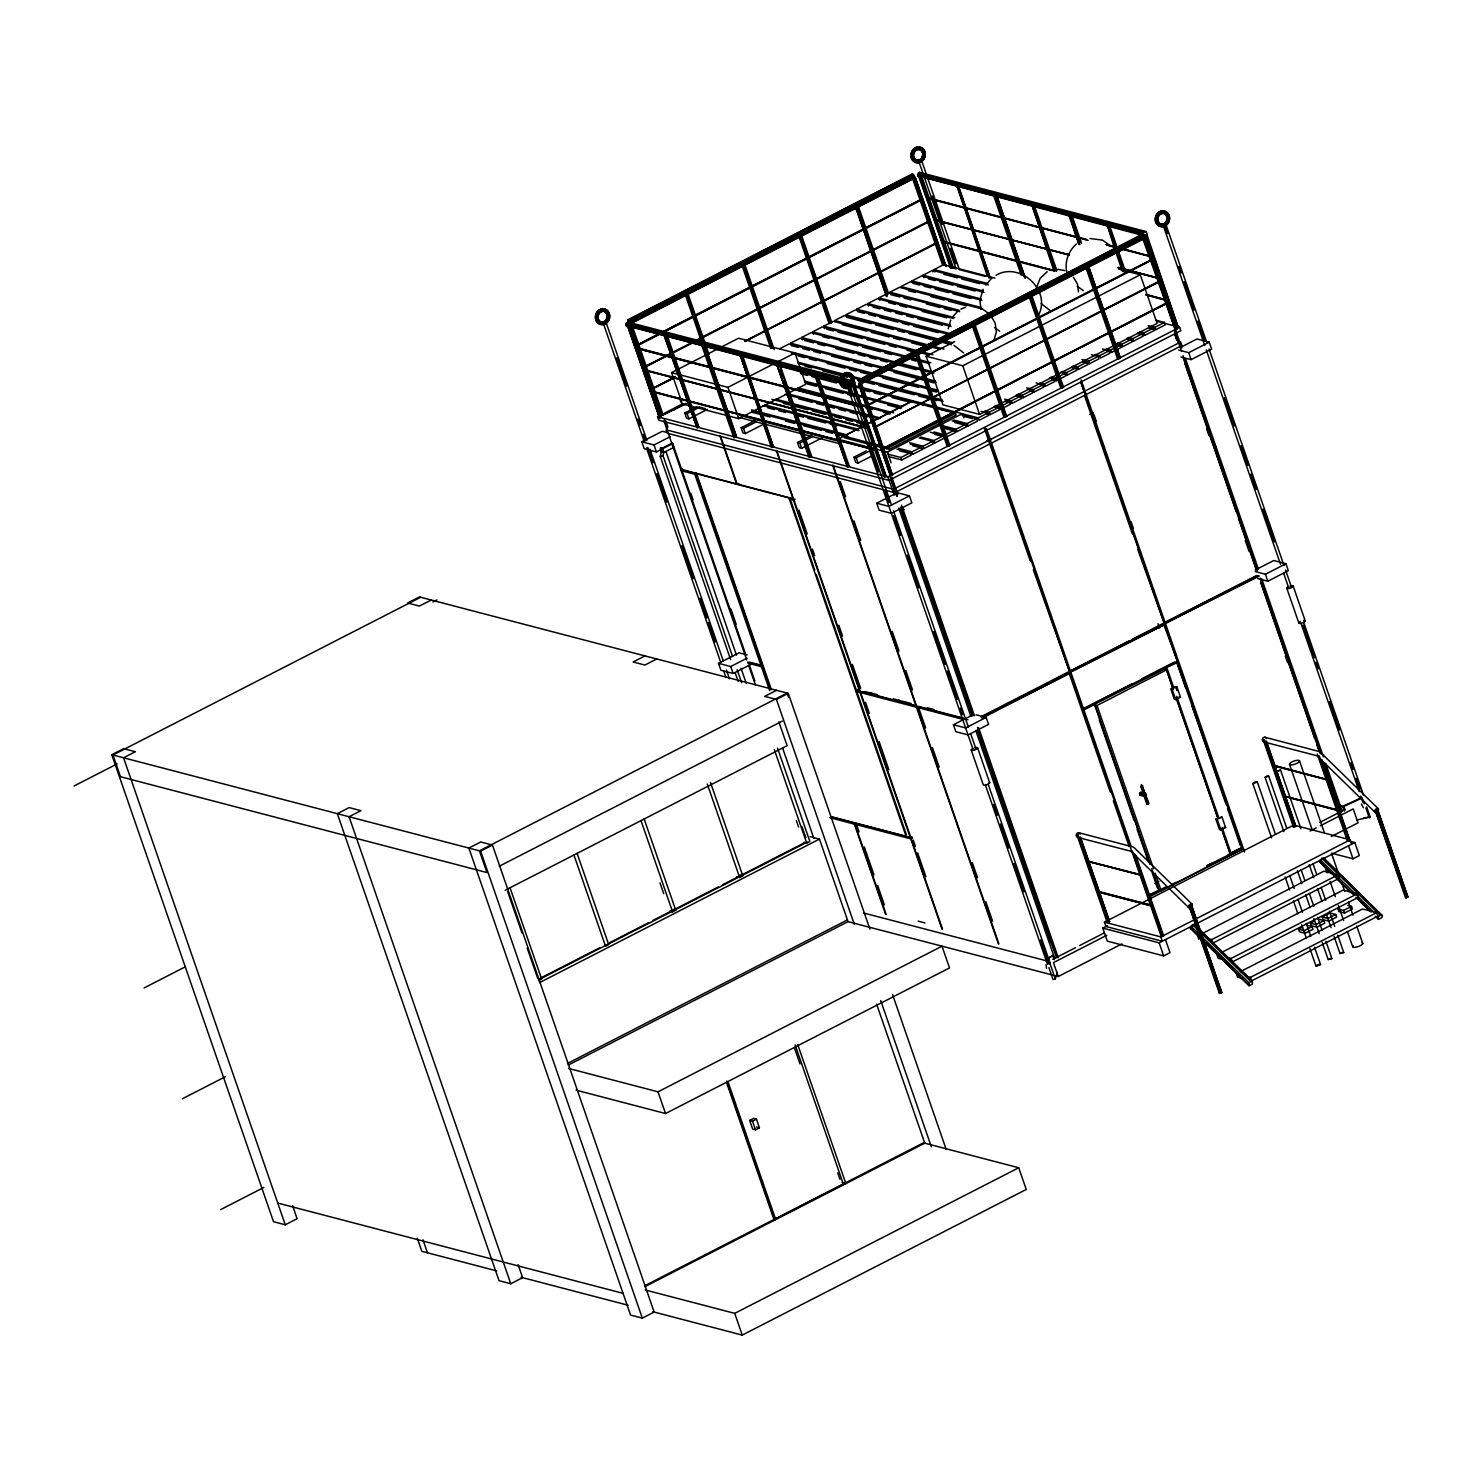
<?xml version="1.0" encoding="UTF-8"?>
<svg xmlns="http://www.w3.org/2000/svg" width="1482" height="1482" viewBox="0 0 1482 1482"><rect width="100%" height="100%" fill="white"/><g stroke="black" fill="none" stroke-linecap="round" stroke-linejoin="round"><path stroke-width="1.5" d="M643.299 369.944L866.933 427.779M861.653 406.642L635.759 348.214M876.64 450.472L650.542 391.452M935.179 220.281L1069.522 254.756M1086.991 861.301L1141.659 875.102M1273.798 765.509L1327.52 779.81M1283.708 796.242L1337.987 810.598M1327.779 780.032L1273.168 765.842M1361.439 804.059L1363.347 807.727M1046.051 964.763L1046.551 968.487M730.589 659.527L660.287 456.493L661.509 450.509M732.59 656.545L663.028 455.715L663.843 451.714M948.202 328.763L950.74 320.149M983.122 289.305L979.88 300.327L981.028 309.405M993.829 340.656L996.367 332.042L995.237 323.187L991.773 317.352M1036.066 288.934L1040.105 278.357L1047.181 271.688M1038.289 315.555C1051.942 290.602 1019.931 261.165 996.052 275.244M1048.867 967.524L1053.017 979.509L1055.295 978.898L1057.333 972.451M1200.661 938.495L1190.231 927.954L1192.528 924.675L1194.233 924.416L1252.309 981.084L1252.401 984.011L1249.048 985.715L1203.884 941.644M1249.048 985.715L1248.956 982.807L1252.309 981.084M1331.651 873.732L1319.61 861.616L1321.907 858.337L1323.611 858.078L1382.428 915.857L1381.78 917.673L1378.427 919.377L1375.203 916.228M628.22 319.593L630.369 323.91L628.22 319.593L912.208 173.968L913.801 175.098L914.375 178.285L632.425 322.854M912.115 175.821L912.208 173.968M858.115 380.411L1142.418 234.156L1144.011 235.286L1144.586 238.472L860.579 384.097L858.115 380.411L1143.141 234.341M860.579 384.097L858.43 379.781M849.816 384.857L625.719 325.392L627.59 322.002L629.665 323.372M1142.974 235.471L917.617 175.728L919.488 172.338L921.563 173.709M1144.437 236.064L1176.023 327.281L1178.042 326.837L1146.068 234.823L1147.124 235.101L1145.197 236.064L1143.122 234.693L1143.771 231.914L1146.253 231.581L1147.142 234.137L1144.271 235.731M1144.864 796.482L1143.326 794.445L1145.623 793.259L1146.253 795.093L1144.864 796.482L1140.195 795.297L1139.565 793.444L1140.955 792.073L1142.492 794.111M605.842 322.168L603.989 323.391M921.396 160.371L919.544 161.594M849.631 386.042L848.297 387.265M1164.5 224.393L1165.889 224.412L1163.852 225.468M1271.575 837.83L1252.772 783.533L1255.032 782.033L1257.366 782.088L1275.409 834.218M1257.366 782.088L1252.772 783.533M1283.857 831.624L1265.054 777.328L1266.869 776.123L1268.74 776.16L1286.784 828.29M1268.74 776.16L1265.054 777.328M1280.559 770.103L1276.891 771.251L1280.559 770.103L1300.881 828.734M1314.515 947.165L1320.536 964.541L1316.275 966.283L1317.072 964.949M1325.89 941.237L1331.91 958.613L1328.483 959.391M1337.727 935.179L1343.748 952.556L1340.302 953.315M1344.304 811.08L1342.84 806.856L1343.692 805.875L1361.254 797.816M1356.493 820.139L1370.128 816.897L1366.663 806.912M952.815 316.74L957.668 311.257M985.771 284.933L991.995 277.912M1076.543 243.919C1068.226 251.162 1064.002 262.722 1067.207 273.466M1146.697 803.559C1153.274 810.58 1130.099 757.71 1148.902 803.355M1381.687 914.746L1378.334 916.469L1378.427 919.377M629.72 325.799L661.324 417.035L659.527 417.943L627.553 325.929M742.241 265.889L744.927 264.908L774.252 349.622M667.9 337.47L698.893 426.853L697.114 427.779L664.455 336.266L695.966 424.797M664.455 336.266L667.308 335.636M798.872 236.435L801.725 235.786L800.65 235.508L829.994 320.223M886.681 296.696L855.836 207.628L858.523 206.665M943.626 265.334L913.153 177.673L915.32 177.544L912.634 178.507M950.518 268.335L919.433 176.265M987.345 275.985L957.02 186.084L989.013 278.097M660.064 415.034L662.917 414.386L660.231 415.349M958.521 186.473L990.124 277.708L958.521 186.473L956.353 186.602M743.075 357.125L773.4 447.027L771.381 447.471L740.296 355.402L763.619 422.74M777.216 365.739L809.876 457.253L811.654 456.345L780.069 365.109L777.216 365.739L809.876 457.253M1054.091 271.41L1032.194 205.739L1054.758 270.891M734.312 436.801L733.794 437.653L736.48 436.69L704.895 345.454M817.49 374.613L849.242 466.163L847.463 467.071L815.471 375.057M1078.877 244.308L1069.782 215.557L1079.952 244.586M1069.096 216.076L1071.949 215.446L1081.564 243.344M858.671 383.986L861.524 383.356L892.442 475.092L890.274 475.222L858.671 383.986L860.468 383.078M947.239 446.415L915.487 354.865L918.173 353.902L949.925 445.452L947.239 446.415L947.739 445.582M974.971 324.78L1006.723 416.331L1004.036 417.294L972.285 325.744L975.119 325.114L974.063 324.836L1004.907 413.886M1115.131 250.125L1107.369 225.394L1115.279 247.902M1029.249 296.956L1031.935 295.974L1063.52 387.21L1060.667 387.839L1063.52 387.21M1117.632 359.052L1085.88 267.501L1088.566 266.519L1120.318 358.088L1117.632 359.052L1118.15 358.199M1145.364 237.398L1177.116 328.967L1175.337 329.875L1142.678 238.361L1145.53 237.731L1143.344 237.861M886.143 476.5L854.169 384.486L886.143 476.5L883.976 476.63M890.274 475.222L893.109 474.573M1178.042 326.837L1146.957 234.767M1109.61 921.674L1107.128 922.23L1109.61 921.674L1080.285 836.96M1191.639 905.595L1189.138 906.15L1220.168 993.273L1221.724 992.477L1191.639 905.595L1190.713 905.354L1221.131 992.921M1295.787 826.215L1293.304 826.771L1295.787 826.215L1266.462 741.5M1161.147 936.365L1163.648 935.809L1135.823 855.447M1377.815 810.135L1375.315 810.691L1406.344 897.814L1407.9 897.018L1377.815 810.135L1376.889 809.876L1407.307 897.462M1347.916 840.442L1349.824 840.35L1322 759.97M1219.223 993.033L1221.724 992.477M1052.887 955.519L1046.088 959.521L1052.887 955.519L1054.35 959.743M1140.769 786.46L1142.789 785.701M627.905 320.223L911.893 174.598M628.942 319.779L912.949 174.154M629.794 320.723L913.801 175.098M630.461 322.057L914.468 176.432M630.684 323.261L914.69 177.655M637.223 344.88L657.804 334.321M661.917 332.209L921.415 199.31L661.917 332.487M637.223 345.158L657.989 334.376M637.427 345.473L921.6 199.625M637.612 345.528L921.619 199.903M644.744 366.591L692.261 342.379M696.188 340.212L928.936 221.022M644.744 366.869L692.465 342.713M696.207 340.49L929.121 221.355M644.948 367.203L692.465 342.972M696.392 340.823L929.14 221.633M801.466 371.741L805.782 384.246L738.74 418.628L682.35 403.901L671.531 372.612L738.573 338.229L873.176 373.316M652.265 388.599L675.088 376.761M744.89 341.119L936.457 242.752M675.292 377.095L652.469 388.655L657.73 403.845M745.076 341.156L936.643 243.067M652.469 388.914L675.292 377.373M745.076 341.434L936.661 243.344M779.495 348.826L788.961 343.972L882.642 368.462M798.076 347.344L791.388 345.602L790.554 343.176L800.021 338.322L893.683 362.812M802.429 339.934L801.595 337.507L811.062 332.653L929.27 363.553M813.488 334.284L812.636 331.838L822.102 326.985L915.783 351.475M824.529 328.615L823.677 326.17L833.143 321.316L926.824 345.825M864.339 313.369L857.652 311.628L856.818 309.182L866.285 304.329L951.036 326.503M868.693 305.959L867.859 303.532L877.325 298.679L953.167 318.5M879.752 300.29L878.9 297.863L888.366 293.01L959.743 311.665M899.704 296.974L890.793 294.64L889.941 292.195L899.407 287.341L981.936 308.923M919.562 285.063L912.875 283.303L912.041 280.876L921.508 276.022L983.955 292.343M923.916 277.653L923.082 275.207L932.548 270.354L988.309 284.933M934.975 271.984L934.123 269.557L943.589 264.685L994.885 278.116M1157.294 321.409L1179.635 327.263L1180.839 330.727L888.959 480.39L658.749 420.203L657.545 416.738L682.202 404.086M685.444 403.456L662.806 415.053L686.481 403.715M671.531 372.612L727.903 387.358L794.963 352.975L800.021 367.573M707.47 409.328L688.926 418.832L686.574 418.22L684.758 412.996L697.133 406.661M684.758 412.996L687.111 413.608L699.485 407.272M672.828 443.526L656.433 451.936L644.207 448.731L641.799 441.784L662.324 431.262L668.419 432.874M641.799 441.784L654.025 444.989L670.42 436.56M670.605 443.915L662.38 448.138L663.88 452.473L674.18 447.194M763.841 424.056L745.298 433.578L742.945 432.948L741.148 427.742L755.561 420.351M741.148 427.742L743.501 428.354L755.857 422.018M285.266 1224.78L273.522 1221.705L111.798 754.708L123.636 748.632L135.381 751.707L123.562 757.784L285.266 1224.78L297.104 1218.704L292.565 1205.607M420.647 597.265L112.984 755.005L120.505 776.735L486.948 872.546L479.427 850.816L787.109 693.076L788.609 697.411M851.891 381.596L855.188 382.337L854.54 385.098L852.057 385.431L851.168 382.893L625.663 323.928M664.029 421.036L680.849 469.627L682.591 468.738M746.743 659.916L681.22 470.683L682.943 469.794L789.758 497.841L814.73 569.996M431.225 600.025L419.387 606.082L407.643 603.007L419.48 596.95L788.276 693.372L869.897 929.066M860.005 380.911L1144.011 235.286M860.672 382.245L1144.678 236.62M74.1 785.979L117.152 763.897M432.892 602.007L436.986 599.914M860.894 383.468L1144.901 237.842M681.22 470.683L694.743 474.221L696.484 473.332L762.767 664.733L761.026 665.622L747.502 662.083M1118.706 269.131L1140.269 274.763L1157.109 323.409L979.602 414.423L942.96 404.845L926.12 356.199L954.686 341.545M867.433 405.068L1151.607 259.498M1151.81 259.813L867.618 405.123M867.637 405.679L1151.829 260.091M822.288 437.746L801.669 448.305L799.335 447.694L797.52 442.488L811.951 435.097M797.52 442.488L799.872 443.099L812.229 436.764M926.12 356.199L962.763 365.776L1140.269 274.763M720.4 435.782L737.239 484.373L738.962 483.484M843.777 436.041L910.837 401.659L955.464 413.33L956.075 415.071L889.015 449.454L844.388 437.783L843.777 436.041L888.403 447.712L955.464 413.33M838.09 439.191L913.023 400.751M1159.35 281.821L874.954 427.057L1159.128 281.21M875.14 427.112L1159.332 281.543M872.472 455.659L858.059 463.051L855.707 462.44L853.891 457.216L866.266 450.88M853.891 457.216L856.244 457.845L868.619 451.491M1166.464 302.884L882.475 448.787L1166.853 303.254L884.921 448.101M882.864 448.879L1166.853 303.254M789.276 498.934L793.407 500.008L859.69 691.409L855.559 690.334L789.276 498.934L790.999 498.045M793.407 500.008L795.149 499.119M840.238 439.746L887.422 452.084L962.355 413.663L963.837 417.924M887.533 454.029L900.908 457.53L910.374 452.677L911.226 455.104L901.76 459.957L888.366 456.475M898.574 448.361L911.967 451.862L921.433 447.008L922.267 449.454L912.801 454.307L899.426 450.806M909.615 442.71L923.008 446.212L932.474 441.358L933.308 443.785L923.842 448.638L912.69 445.73M920.674 437.042L934.049 440.543L943.515 435.689L930.14 432.188M945.09 434.874L954.556 430.021L955.408 432.466L945.942 437.32M942.756 425.723L956.131 429.224L965.597 424.371L966.449 426.797L956.983 431.651L945.831 428.724M953.797 420.054L967.19 423.556L976.657 418.702L977.49 421.129L968.024 425.982L954.649 422.481M978.231 417.887L987.697 413.033L988.531 415.46L979.065 420.314L978.231 417.887L853.317 385.227M984.808 411.07L989.272 412.218L998.738 407.365L999.572 409.81L990.106 414.664L985.66 413.497M1002.202 405.586L1009.779 401.715L1010.631 404.141L1001.165 408.995L994.459 407.254M1004.666 399.158L1011.354 400.9L1020.82 396.046L1021.672 398.473L1012.206 403.326L1005.518 401.585M1017.949 394.064L1022.395 395.231L1031.861 390.377L1032.713 392.823L1023.247 397.676L1016.559 395.916M1026.748 387.821L1033.454 389.581L1042.92 384.727L1043.754 387.154L1034.288 392.008L1029.823 390.84M1040.031 382.745L1044.495 383.912L1053.961 379.059L1054.795 381.485L1045.329 386.339L1040.883 385.172M1051.071 377.076L1055.536 378.243L1065.002 373.39L1065.854 375.835L1056.388 380.689L1051.924 379.522M1062.112 371.426L1066.577 372.593L1076.043 367.74L1076.895 370.167L1067.429 375.02L1062.965 373.853M1073.172 365.758L1077.618 366.925L1087.084 362.071L1087.936 364.498L1078.47 369.351L1071.782 367.61M1081.971 359.515L1088.677 361.256L1098.143 356.402L1098.977 358.829L1089.511 363.701L1082.823 361.941M1099.718 355.606L1109.184 350.734L1110.018 353.179L1100.552 358.033L1099.718 355.606L1095.254 354.439M1106.294 348.77L1110.759 349.937L1120.225 345.084L1121.077 347.51L1111.593 352.364L1107.147 351.197M1117.335 343.102L1121.8 344.269L1131.266 339.415L1132.118 341.842L1122.652 346.695L1118.188 345.528M1128.395 337.433L1132.841 338.6L1142.307 333.746L1143.159 336.192L1133.693 341.045L1127.005 339.285M1139.436 331.783L1143.9 332.95L1153.367 328.096L1154.2 330.523L1144.734 335.377L1138.046 333.635M1148.254 325.54L1154.941 327.281L1164.407 322.428L1165.241 324.854L1155.775 329.708L1149.087 327.967M930.437 441.803L934.883 442.97L944.349 438.116M657.545 416.738L887.755 476.926L1179.635 327.263M986.771 440.71L990.884 438.598M893.516 489.245L1180.672 342.009L1181.876 345.473L894.72 492.709L667.326 433.263L666.14 429.799L893.516 489.245L894.72 492.709M876.714 503.213L897.221 492.691L909.429 495.877L911.838 502.824L891.33 513.346L879.122 510.16L876.714 503.213L888.922 506.399L909.429 495.877M1180.598 347.381L1196.993 338.97L1209.219 342.175L1211.628 349.122L1191.102 359.644L1180.932 356.977M1178.523 350.03L1188.712 352.679L1209.219 342.175M1089.733 414.497L1093.29 412.681M644.985 655.915L633.147 661.972L644.892 665.048L656.73 658.99M751.615 664.01L733.145 673.476L720.937 670.29L718.529 663.343L739.036 652.821L747.187 654.951M718.529 663.343L730.737 666.529L747.15 658.119M747.854 663.121L761.396 666.659L763.119 665.77L771.381 689.63M144.05 987.975L185.046 966.949M776.531 690.297L764.693 696.373L776.438 699.448L788.276 693.372M111.798 754.708L480.613 851.131L492.45 845.055L654.155 1312.07L642.317 1318.128L630.572 1315.053L468.868 848.056L480.705 841.998L492.45 845.055M499.267 866.229L782.311 721.104M855.559 690.334L857.281 689.445M912.115 836.922L910.374 837.812L906.243 836.737L855.911 691.372L857.652 690.482M855.911 691.372L860.042 692.465L861.783 691.575M942.533 929.195L860.616 692.613L862.339 691.723L915.932 705.728M505.177 890.256L787.109 745.687L778.847 721.808M860.616 692.613L916.432 707.192L918.155 706.303M998.924 943.941L916.988 707.34L918.729 706.451L963.374 718.122M182.416 1098.755L225.468 1076.673M975.971 714.769L986.16 717.436L988.568 724.383L968.061 734.905L955.834 731.7L953.426 724.754L971.896 715.287M1255.254 569.996L1273.723 560.529L1285.931 563.716L1288.34 570.681L1267.832 581.185L1257.644 578.536M981.047 716.695L1128.839 641.021M1132.952 638.909L1256.588 575.516M982.084 716.973L1069.689 672.05L985.419 428.187M1069.596 671.29L1164.352 623.514L1080.915 382.578M1080.841 381.819L1164.259 622.755L1256.977 576.016M981.399 717.751L1070.041 673.087L982.436 718.01M1161.295 936.643L1069.967 672.346L1164.704 624.552L1177.43 661.305L1082.694 709.1L1131.581 684.017M1242.787 849.538L1164.63 623.792L1258.348 575.738M1069.967 672.346L1164.704 624.552M1164.63 623.792L1259.385 576.016M986.16 717.436L965.653 727.958L953.426 724.754M1255.235 571.57L1265.424 574.238L1285.931 563.716M540.226 978.268L599.599 947.813M609.843 942.571L648.745 922.619M652.84 920.526L718.362 886.921M722.456 884.828L804.356 842.832M539.115 979.565L807.338 842.035M538.485 980.621L541.634 979.009L510.049 887.774M669.771 911.115L672.587 911.856L675.755 910.226L644.151 819.009M736.832 876.733L739.648 877.474L742.797 875.843L710.471 782.459M803.892 842.35L806.708 843.091L809.857 841.461L777.513 748.077M539.578 982.603L819.453 839.09L848.037 921.637L1053.554 975.304M829.809 817.693L854.373 824.122L856.096 823.232L831.55 816.804M854.929 824.27L856.67 823.381L912.486 837.96L910.745 838.849L854.929 824.27L886.18 914.542M1141.77 678.793L1174.374 662.083M1172.688 687.333L1165.871 667.66L1176.764 662.083L1242.12 848.112L1206.552 866.044M1166.445 669.901L1097.032 705.488L1093.938 704.543L1083.046 710.137L1164.092 669.271L1166.445 669.901L1173.225 689.482M1165.871 667.66L1177.801 662.343M1172.299 688.019L1176.856 686.759L1180.469 697.188L1175.745 699.615L1174.337 699.245L1170.724 688.834L1176.856 686.759M220.762 1209.534L263.833 1187.453M567.55 1063.409L847.445 919.896M568.162 1065.15L848.037 921.637M1141.992 795.037L1140.195 795.297M568.514 1068.429L658.008 1091.826L941.996 946.201L949.517 967.913L665.529 1113.538L576.035 1090.141M1215.851 819.157L1221.983 817.082L1225.595 827.512L1220.872 829.939L1219.464 829.568L1215.851 819.157L1221.983 817.082M1149.754 904.724L1097.569 891.33L1151.607 905.446M1154.663 883.55L1158.776 881.457M1149.18 894.961L1159.294 890.571L1151.718 868.73M1222.631 831.569L1230.208 853.41L1239.285 848.76M1149.773 894.906L1160.036 889.645M1207.293 865.414L1211.405 863.302M1229.893 853.817L1242.231 847.5M1148.402 896.165L1165.612 887.051M1149.773 895.888L1166.075 887.533M1172.188 884.402L1176.263 882.309M1206.811 866.637L1242.49 849.149L1148.772 897.203M1152.737 872.528L1158.757 889.941L1161.11 890.552L1230.523 854.947L1221.483 828.827M1104.442 922.156L1160.814 936.902L1162.333 941.237L1105.943 926.491L1104.442 922.156L1293.767 825.066L1350.158 839.812L1351.658 844.166M1165.482 939.625L1170.002 952.648L1163.685 955.89L1107.313 941.144L1102.793 928.121L1107.517 925.694M1052.683 959.373L1075.432 947.72M1079.526 945.609L1104.164 932.975M1319.758 822.436L1344.563 809.709M1106.813 935.253L1053.424 962.633L1058.241 976.527L1121.893 943.904M1310.088 831.032L1316.257 827.864M1320.351 825.77L1353.214 808.913L1358.031 822.825L1331.336 836.515M749.67 1120.429L753.616 1118.41L756.431 1119.132L759.432 1127.821L755.487 1129.858L752.671 1129.117L749.67 1120.429L752.486 1121.17L756.431 1119.132M1160.814 936.902L1350.158 839.812M1102.793 928.121L1159.165 942.848L1354.807 842.536L1359.327 855.577L1353.01 858.8L1331.336 853.132M510.771 1283.745L349.067 816.73L360.904 810.673L349.141 807.597L337.322 813.674L499.026 1280.67L510.771 1283.745L522.609 1277.669L518.07 1264.572M1201.717 933.827L1323.871 871.194L1337.95 874.88L1339.154 878.363L1212.943 943.071L1211.739 939.607L1207.7 938.551M1211.739 939.607L1337.95 874.88M1221.075 952.722L1343.229 890.089L1357.308 893.776L1358.512 897.24L1232.302 961.966L1231.097 958.483L1227.059 957.446M1231.097 958.483L1357.308 893.776M1306.439 925.139L1312.07 926.62L1312.978 929.233L1305.086 933.271L1299.455 931.789L1298.547 929.195L1302.493 927.176M1318.258 919.081L1323.908 920.544L1324.797 923.156L1316.924 927.195L1311.274 925.731L1310.384 923.119L1314.33 921.1M1322.203 917.062L1330.095 913.005L1335.745 914.487L1336.634 917.099L1328.743 921.137L1323.111 919.655L1322.203 917.062L1327.853 918.525L1335.745 914.487M1298.547 929.195L1304.179 930.659L1312.07 926.62M1323.908 920.544L1316.016 924.601L1310.384 923.119M1343.618 910.448L1351.51 906.391L1352.418 909.003L1344.526 913.042L1338.894 911.578L1337.987 908.966L1343.618 910.448L1344.526 913.042M1240.434 971.618L1362.588 908.985L1376.685 912.653L1377.871 916.135L1251.66 980.862L1250.456 977.379L1246.418 976.323M644.577 1285.82L924.453 1142.326M726.884 1083.49L773.623 1218.5L775.512 1218.982L843.351 1184.192L795.093 1044.847M644.818 1286.728L924.768 1143.178L1018.727 1167.76L1026.248 1189.472L742.241 1335.097L652.765 1311.7M1250.456 977.379L1376.685 912.653M645.244 1289.97L734.72 1313.367L1018.727 1167.76M1342.84 806.856L1362.366 797.909M960.855 309.164L965.227 307.385M685.425 295.011L688.111 294.047L687.055 293.769L704.358 343.713M626.867 326.429L629.053 326.318L660.639 417.535M1031.528 206.257L1033.695 206.128L1056.258 271.299M739.629 355.921L741.815 355.791L773.4 447.027M884.143 476.963L852.391 385.394L855.077 384.431M1077.618 834.903L1078.6 834.551M660.287 456.493L663.028 455.715M920.896 160.352L919.507 160.797A6.762 5.854 -75.3 0 0 922.397 157.981M1341.877 952.518L1343.748 952.556M1330.058 958.576L1331.91 958.613M1318.22 964.486L1320.536 964.541M1363.736 818.027L1370.128 816.897M1190.972 929.047L1192.677 928.806M951.425 268.279L918.766 176.766M1107.758 226.19L1106.683 225.912M952.148 267.093L953.204 267.371L921.619 176.136M989.735 276.912L990.791 277.19M1177.653 326.04L1178.709 326.318M1176.06 328.689L1177.116 328.967M660.25 416.757L661.324 417.035M697.837 426.575L698.893 426.853M1005.648 416.053L1006.723 416.331M735.424 436.412L736.48 436.69M773.011 446.23L774.067 446.508M948.851 445.174L949.925 445.452M848.167 465.885L849.242 466.163M885.754 475.703L886.829 475.981M1406.974 896.777L1407.9 897.018M1162.722 935.568L1163.648 935.809M1089.918 238.491L1102.571 240.158L1110.092 245.604M1057.777 269.316L1064.854 270.576M918.432 176.803L919.692 177.099M626.553 326.485L627.812 326.762M1264.127 742L1317.887 756.005M1131.711 851.465L1077.951 837.46A2.408 2.093 -75.3 0 1 1076.654 833.699A2.408 2.093 -75.3 0 1 1080.248 834.07M919.488 172.338L1146.253 231.581M918.266 172.968L1144.845 232.081M917.543 174.265L1143.067 233.211M917.617 175.728L1143.122 234.693M927.769 197.791L1086.547 239.454M1106.387 244.493L1117.817 247.642M1122.022 248.587L1149.069 255.812M927.454 197.958L1086.232 239.621M1106.072 244.66L1117.502 247.79M1121.707 248.735L1148.754 255.96M927.399 198.329L1088.159 240.362M1108.258 245.623L1117.761 248.013M1121.652 249.124L1149.013 256.182M1118.373 267.39L1156.59 277.523M934.975 219.669L1069.207 254.923M1118.058 267.538L1158.516 278.264M934.92 220.058L1069.467 255.145M1118.002 267.927L1158.776 278.486M942.811 241.233L1054.702 270.65M1145.994 294.362L1164.111 299.253M942.496 241.399L1054.128 270.576M1145.679 294.51L1164.055 299.623M942.441 241.77L1052.109 270.595M1145.623 294.899L1163.741 299.79M1155.478 320.093L1164.407 322.428M949.425 267.075L956.131 268.816M960.614 269.983L985.197 276.412M934.123 269.557L987.66 283.544M1148.902 326.929L1153.367 328.096M943.886 274.318L957.279 277.819M961.725 278.986L979.583 283.636M923.082 275.207L983.307 290.954M1137.861 332.579L1142.307 333.746M928.38 278.82L935.068 280.561M939.532 281.728L952.926 285.229M957.372 286.397L975.23 291.065M912.041 280.876L981.177 298.956M981.825 300.346L910.467 281.691L901 286.545L981.288 307.534M1126.802 338.248L1131.266 339.415M924.027 286.23L930.715 287.971M935.179 289.138L948.573 292.639M953.019 293.806L970.877 298.475M1115.761 343.917L1120.225 345.084M908.522 290.713L915.209 292.473M930.826 296.548L944.219 300.049M948.665 301.216L966.523 305.885M889.941 292.195L959.095 310.275M1102.497 348.992L1109.184 350.734M904.168 298.141L910.856 299.883M926.472 303.958L939.866 307.459M944.312 308.627L951.018 310.386M878.9 297.863L954.741 317.685M1091.437 354.661L1098.143 356.402M888.663 302.624L895.35 304.384M899.815 305.551L906.502 307.293M922.119 311.368L946.665 317.796M867.859 303.532L950.388 325.095M1082.638 360.904L1087.084 362.071M873.157 307.126L879.845 308.867M884.309 310.034L890.997 311.794M895.461 312.961L902.149 314.703M906.613 315.87L913.301 317.63M917.766 318.797L942.311 325.206M856.818 309.182L948.258 333.098M946.683 333.913L855.244 309.997L845.777 314.851L939.44 339.341M1071.579 366.573L1076.043 367.74M868.804 314.536L875.492 316.296M879.956 317.463L897.796 322.113M902.26 323.28L908.948 325.04M913.412 326.207L937.958 332.616M943.904 340.508L952.833 342.842M937.865 340.156L844.184 315.666L834.718 320.52L928.399 345.01M942.33 341.323L951.259 343.657M1060.538 372.223L1065.002 373.39M846.611 317.278L871.138 323.706M875.603 324.873L893.442 329.523M897.907 330.69L904.594 332.45M909.059 333.617L933.604 340.026M942.515 342.361L951.444 344.695M932.863 346.177L944.015 349.085M931.289 346.992L940.199 349.307M1049.497 377.891L1053.961 379.059M842.258 324.706L866.803 331.116M871.249 332.283L889.107 336.951M893.553 338.118L900.259 339.86M911.411 342.768L924.787 346.269M823.677 326.17L917.358 350.678M921.823 351.845L932.975 354.754M920.248 352.642L929.158 354.976M1036.214 382.967L1042.92 384.727M826.752 329.189L833.44 330.949M837.904 332.116L862.45 338.526M866.896 339.693L884.754 344.361M889.2 345.528L895.906 347.27M907.058 350.197L913.746 351.938M812.636 331.838L906.317 356.328M910.782 357.495L930.844 362.757M1027.415 389.21L1031.861 390.377M822.399 336.599L829.086 338.359M840.238 341.268L858.097 345.936M862.543 347.103L880.401 351.771M884.847 352.938L891.553 354.68M911.615 359.941L916.08 361.108M801.595 337.507L895.276 361.997M899.722 363.164L930.955 371.334M898.148 363.979L933.845 373.297M1016.374 394.879L1020.82 396.046M804.67 340.527L813.581 342.861M818.045 344.028L824.733 345.769M835.885 348.678L853.743 353.346M858.189 354.513L864.895 356.273M869.341 357.44L876.047 359.181M880.493 360.348L887.199 362.09M898.351 365.017L916.191 369.685M790.554 343.176L884.217 367.666M888.681 368.833L935.531 381.078M887.107 369.629L936.179 382.467M1005.315 400.548L1009.779 401.715M802.54 348.511L809.228 350.271M813.692 351.438L820.38 353.179M831.532 356.106L849.39 360.756M853.836 361.923L860.542 363.683M864.988 364.85L871.694 366.591M893.998 372.427L922.99 380.003M927.454 381.17L934.142 382.93M877.64 374.483L937.865 390.229M995.848 405.401L1000.313 406.568M791.314 353.142L871.601 374.131M876.066 375.298L938.514 391.619M994.274 406.198L998.738 407.365M798.187 355.921L804.874 357.681M809.339 358.848L816.026 360.589M827.178 363.516L845.036 368.184M849.482 369.333L856.188 371.093M860.634 372.26L867.341 374.001M882.939 378.095L918.636 387.413M932.011 390.915L936.476 392.082M797.446 362.071L862.135 378.984M866.6 380.152L942.422 399.973M798.113 363.46L943.089 401.381M981.01 411.292L987.697 413.033M804.985 366.258L811.673 367.999M822.825 370.926L847.371 377.336M865.21 382.004L874.139 384.338M878.585 385.505L914.283 394.823M918.747 395.99L936.587 400.659M627.59 322.002L854.354 381.245M626.367 322.631L852.947 381.745M625.719 325.392L851.242 384.357M802.021 371.815L837.701 381.152M844.407 382.893L848.853 384.06M800.447 372.63L914.19 402.363M918.655 403.53L925.342 405.29M940.959 409.365L947.646 411.125M961.04 414.608L976.657 418.702M800.632 373.668L807.32 375.428M811.784 376.595L836.33 383.004M863.08 390.007L869.786 391.748M874.232 392.915L880.938 394.657M892.09 397.584L909.929 402.252M963.448 416.238L972.377 418.572M804.356 380.985L902.501 406.642M805.022 382.375L900.926 407.457M952.222 420.869L965.597 424.371M807.431 384.005L816.36 386.339M825.27 388.655L843.128 393.323M847.574 394.49L854.28 396.25M887.737 404.994L901.112 408.495M797.779 387.821L893.683 412.885M796.205 388.617L889.885 413.108M943.404 427.112L954.556 430.021M635.871 347.455L861.375 406.42M635.556 347.622L861.338 406.809M865.525 407.735L872.231 409.495M883.383 412.404L890.071 414.163M635.5 348.011L861.283 407.18M788.961 394.064L880.419 417.961M933.938 431.966L942.867 434.3M785.164 394.286L878.826 418.776M798.724 398.825L812.117 402.326M816.563 403.493L823.27 405.234M827.716 406.401L834.422 408.161M838.868 409.328L845.574 411.07M850.02 412.237L856.726 413.978M861.172 415.145L867.878 416.905M934.79 434.393L943.701 436.727M775.697 399.14L867.137 423.055M771.881 399.362L865.562 423.852M919.081 437.857L932.474 441.358M783.218 403.326L789.906 405.068M794.371 406.235L807.764 409.736M812.21 410.903L825.604 414.404M834.514 416.738L841.22 418.48M845.666 419.647L852.372 421.407M856.818 422.555L863.524 424.315M643.077 369.333L868.582 428.298M643.021 369.722L868.804 428.909M764.638 404.808L858.319 429.298M763.063 405.605L858.967 430.688M910.281 444.1L921.433 447.008M767.713 407.809L774.401 409.569M778.865 410.736L785.553 412.478M796.705 415.405L803.411 417.146M807.857 418.313L825.715 422.981M830.161 424.148L836.867 425.89M751.374 409.884L847.278 434.948M752.022 411.274L847.926 436.356M896.999 449.176L910.374 452.677M752.208 412.311L758.895 414.071M763.36 415.238L770.047 416.979M785.664 421.055L794.593 423.389M803.503 425.723L821.361 430.391M825.807 431.558L832.514 433.3M836.96 434.467L843.666 436.227M650.913 390.896L876.696 450.083M650.598 391.063L876.381 450.25M740.333 415.553L838.46 441.21M698.782 406.902L705.488 408.643M738.944 417.387L839.312 443.637M673.05 409.792L674.088 410.069M899.889 508.4L904.353 509.567M899.407 509.197L903.168 510.178M661.065 451.732L663.88 452.473M680.849 469.627L736.665 484.225L719.844 435.634M737.239 484.373L793.037 498.971L776.216 450.361M1164.352 623.514L1137.768 549.452M1177.43 661.305L1163.685 624.293M1179.061 696.818L1180.469 697.188M1069.689 672.05L1033.324 569.773M1264.794 737.221L1319.091 751.485M1273.538 765.286L1327.835 779.643M1339.58 805.356L1344.044 806.523M1283.764 795.871L1338.357 810.043M1284.023 796.093L1338.302 810.432M870.916 693.002L877.622 694.762M893.238 698.837L899.945 700.597M904.409 701.764L911.097 703.505M927.287 707.748L933.993 709.508M865.08 691.557L871.787 693.317M898.574 700.319L905.28 702.06M749.596 662.232L763.119 665.77M967.968 719.733L916.636 706.303L833.199 465.367M916.988 707.34L963.874 719.604M1348.305 840.831L1354.807 842.536M1140.084 792.518L1143.845 793.5M1139.565 793.444L1143.326 794.445M1139.621 794.519L1145.753 796.019M1224.188 827.141L1225.595 827.512M1241.082 847.834L1242.12 848.112M1230.208 853.41L1231.246 853.688L1222.15 827.456M1228.189 854.336L1230.523 854.947M1078.618 832.68L1132.915 846.944M1347.749 905.409L1351.51 906.391M1087.047 860.912L1141.399 874.88M1087.306 861.135L1141.603 875.492M831.032 816.804L907.095 836.7M1097.532 891.719L1151.551 905.835M1097.792 891.923L1151.81 906.058M810.061 836.645L819.453 839.09M1221.02 955.853L1217 954.816L1218.204 958.28L1224.243 959.854M1240.378 974.748L1236.359 973.693L1237.563 977.175L1243.602 978.75M918.192 921.156L924.898 922.915M739.981 875.121L742.797 875.843M863.413 912.949L1046.496 960.818M1055.11 975.712L1058.241 976.527M672.939 909.503L675.755 910.226M756.617 1127.098L759.432 1127.821M842.109 1182.655L845.87 1183.636L797.742 1044.625M277.745 1203.051L623.051 1293.341M496.618 1270.871L421.833 1251.327L417.313 1238.285M521.145 1277.28L628.201 1305.272M1077.229 286.23L1083.249 290.583M1049.664 310.183L1041.124 303.569M980.917 307.885L987.623 312.739M994.496 327.522L999.665 331.246M963.671 352.92L953.963 345.38M1319.98 751.856L1378.241 808.672M1316.998 755.635L1374.888 812.136M1382.428 915.857L1323.611 858.078M1321.907 858.337L1379.983 915.005M1320.258 859.801L1373.499 911.745M1319.61 861.616L1353.492 894.665M1356.715 897.814L1371.239 911.986M1336.486 878.456L1351.01 892.627M1355.845 897.351L1370.368 911.523M1133.804 847.315L1192.065 904.131M1130.822 851.094L1188.712 907.614M1198.197 928.677L1207.867 938.106M1212.721 942.83L1227.244 957.002M1232.079 961.725L1246.603 975.897M1192.528 924.675L1250.604 981.343M1190.88 926.139L1248.956 982.807M1207.2 942.96L1215.259 950.833M1226.559 961.855L1233.005 968.154M1190.231 927.954L1248.307 984.622M1142.993 237.342L1143.863 238.287M1194.233 924.416L1194.974 925.528M1073.376 277.19L1077.451 284.025L1078.451 291.824M1349.824 840.35L1322.574 764.082M1263.349 740.185L1293.434 827.067M814.804 375.576L847.463 467.071M1141.307 786.145L1147.179 803.096M1142.27 786.016L1148.42 803.8M1142.103 785.775L1148.031 802.855M1141.455 786.386L1147.568 804.041M1140.844 786.572L1146.846 803.948M1377.667 809.839L1407.752 896.721M1376.574 810.413L1384.095 832.124M1389.356 847.333L1399.879 877.733M1403.639 888.607L1405.899 895.109M1376.259 810.932L1406.344 897.814M1375.463 810.969L1405.547 897.851M1293.193 586.15L1305.234 620.902M1165.889 224.412L1206.793 342.509M1209.071 349.067L1284.023 565.568M1285.542 569.94L1291.6 587.428M1303.715 622.421L1363.551 795.186M1165.278 227.042L1167.557 233.6M1178.912 266.408L1181.173 272.966M1184.211 281.71L1194.047 310.146M1197.845 321.075L1204.662 340.749M1224.354 397.621L1234.191 426.038M1241.008 445.73L1247.825 465.404M1250.845 474.147L1256.143 489.468M1262.96 509.141L1274.316 541.949M1303.104 625.052L1314.46 657.841M1315.979 662.213L1318.239 668.79M1329.613 701.579L1339.45 730.015M1350.806 762.822L1353.085 769.38M1356.104 778.124L1359.902 789.054M1363.051 799.909L1364.44 803.911M1365.83 807.894L1369.294 817.897M1163.148 225.283L1204.792 345.565M1206.311 349.937L1280.522 564.253M1283.542 572.997L1288.858 588.298M1300.974 623.292L1359.272 791.684M1360.791 796.056L1363.069 802.614M1286.765 588.169L1298.806 622.922M1188.712 352.679L1191.102 359.644M1265.424 574.238L1267.832 581.185M1343.692 805.875L1345.137 810.08M1163.759 287.545L1166.001 294.066M1169.761 304.921L1176.541 324.465M1145.345 236.009L1176.93 327.244M1144.864 238.25L1176.449 329.467M1145.216 239.621L1175.3 326.503M1154.626 268.464L1162.907 292.362M1166.667 303.217L1174.948 327.114M1175.745 330.412L1181.784 347.881M1185.563 358.811L1215.833 446.212L1214.091 447.101L1183.081 357.514M1258.403 569.144L1234.247 499.378L1232.505 500.268L1256.662 570.033M1261.775 578.888L1323.407 756.857M1325.668 763.378L1342.192 811.136M1143.734 238.639L1175.337 329.875M1174.837 331.875L1181.599 351.401M1183.099 355.754L1257.514 570.626M1260.126 578.184L1321.018 754.005M1324.019 762.674L1341.303 812.599M1174.541 332.135L1178.153 342.564M1186.878 367.758L1188.916 373.631M1333.707 791.759L1336.412 799.576M1174.763 333.487L1177.023 340.045M1260.793 581.944L1320.166 753.412M1323.926 764.267L1340.469 812.025M1174.559 333.765L1176.819 340.286M1185.081 364.164L1236.192 511.753M1238.452 518.274L1256.477 570.366M1260.608 582.259L1314.719 738.536M1316.979 745.038L1319.221 751.559M1206.718 429.076L1208.979 435.615M1245.269 540.411L1249.048 551.323M1285.339 656.1L1287.599 662.658M1321.407 760.433L1349.231 840.794M1319.239 755.913L1342.562 823.251M1318.591 755.746L1348.268 841.146M1317.239 754.023L1347.471 841.183M1348.509 845.777L1353.01 858.8M1154.941 327.281L1155.775 329.708M1299.566 760.988A5.317 1.63 -19.1 0 1 1292.045 764.842A5.317 1.63 -19.1 0 1 1291.915 761.915A5.317 1.63 -19.1 0 1 1299.566 760.988L1324.371 832.68M1331.892 854.392L1339.413 876.121M1341.673 882.624L1344.693 891.312M1348.453 902.186L1352.955 915.209M1356.715 926.065L1362.736 943.441M1109.37 224.949L1125.931 272.725M1108.869 225.783L1116.391 247.513M1117.891 251.847L1124.653 271.391M1109.221 227.172L1116.002 246.716M1118.262 253.237L1125.023 272.781M1108.869 227.765L1115.631 247.309M1117.891 253.83L1120.151 260.35M1116.78 252.255L1123.541 271.799M1116.631 254.478L1122.485 271.521M1143.9 332.95L1144.734 335.377M1289.451 764.175L1312.015 829.327M1324.815 866.266L1327.057 872.768M1330.076 881.457L1335.338 896.666M1338.339 905.354L1343.618 920.563M1347.379 931.418L1352.64 946.628M1132.841 338.6L1133.693 341.045M1312.904 863.487L1316.664 874.361M1321.184 887.385L1325.686 900.426M1329.447 911.282L1334.726 926.491M1309.236 864.654L1313.756 877.677M1317.517 888.552L1322.018 901.575M1326.538 914.616L1331.04 927.639M1334.059 936.328L1340.08 953.704M1266.313 741.222L1295.657 825.937M1265.869 741.963L1295.212 826.66M1264.461 739.611L1283.264 793.907M1292.285 819.972L1294.546 826.493M1263.813 739.444L1294.231 827.012M1121.8 344.269L1122.652 346.695M1301.066 869.563L1304.827 880.419M1309.347 893.461L1313.867 906.484M1317.628 917.358L1322.129 930.381M1071.282 215.964L1080.304 242.029M1088.733 266.853L1120.318 358.088M1072.042 220.114L1075.802 230.97M1297.398 870.712L1301.918 883.754M1305.679 894.609L1310.181 907.651M1313.941 918.507L1319.221 933.716M1322.222 942.404L1328.243 959.78M1088.047 267.371L1119.651 358.607M1091.067 278.042L1102.349 310.609M1110.611 334.506L1115.89 349.715M1069.263 216.409L1079.044 244.641M1086.547 266.982L1118.539 358.996M1110.759 349.937L1111.593 352.364M1289.692 875.492L1294.212 888.515M1297.973 899.389L1302.493 912.412M1306.253 923.267L1310.755 936.309M1304.179 930.659L1305.086 933.271M1285.116 876.936L1289.618 889.96M1293.378 900.815L1297.899 913.857M1301.659 924.712L1306.179 937.754M1309.94 948.61L1315.942 965.986M1088.677 361.256L1089.511 363.701M1034.955 207.461L1056.925 270.78M1034.807 209.684L1047.589 246.605M1049.849 253.126L1055.11 268.335M1032.935 205.942L1036.696 216.798M1047.237 247.198L1054.758 268.927M1032.583 206.535L1054.387 269.52M1077.618 366.925L1078.47 369.351M1094.049 414.867L1096.309 421.425M1131.081 521.831L1133.36 528.389M1081.119 379.929L1165.297 623.033M1165.667 624.07L1244.584 851.983M1084.398 395.342L1132.507 534.242M1176.764 662.083L1185.841 688.296M1191.899 705.784L1225.947 804.133M1227.466 808.505L1240.341 845.648M1157.998 623.718L1159.517 628.072M1066.577 372.593L1067.429 375.02M1175.448 686.388L1176.893 690.575M1166.908 667.937L1173.725 687.592M1176.745 696.336L1219.13 818.731M1176.467 698.263L1218.093 818.453M1176.245 698.189L1217.722 817.934M1172.132 689.186L1175.745 699.615M1217.259 819.527L1220.872 829.939M996.775 195.791L1025.359 278.32M996.626 195.457L1025.211 278.005M1031.25 296.493L1062.853 387.728M1023.932 276.671L996.108 196.309L993.94 196.421L1021.172 274.948M1035.01 309.33L1040.29 324.539M1043.291 333.228L1045.551 339.749M1056.833 372.315L1062.094 387.524M1002.128 215.65L1011.91 243.9M1017.171 259.091L1022.432 274.3M1029.749 296.104L1061.742 388.117M994.607 195.902L1022.08 274.892M1029.082 296.622L1060.834 388.173M1055.536 378.243L1056.388 380.689M1044.495 383.912L1045.329 386.339M1033.454 389.581L1034.288 392.008M959.28 190.622L964.541 205.831M978.842 247.105L981.084 253.607M984.104 262.295L987.864 273.17M1022.395 395.231L1023.247 397.676M1191.491 905.298L1221.576 992.18M1190.398 905.873L1213.702 973.211M1190.083 906.391L1220.168 993.273M1189.286 906.428L1219.371 993.329M1197.641 935.92L1198.845 939.384M1011.354 400.9L1012.206 403.326M921.6 160.538L959.465 269.891M932.345 195.976L942.182 224.393M950.518 248.457L955.816 263.759M918.84 161.408L955.946 268.575M974.452 325.614L1006.037 416.85M982.733 351.493L990.995 375.391M996.274 390.581L1004.537 414.478M973.341 326.021L1004.926 417.257M973.711 327.392L1003.796 414.275M920.933 176.654L952.537 267.871M921.304 178.025L923.564 184.546M930.326 204.09L951.388 264.908M920.933 178.618L923.193 185.139M924.694 189.492L926.954 195.994M939.755 232.933L948.017 256.812M915.32 177.544L946.164 266.593M915.154 177.21L945.998 266.278M914.264 177.266L944.738 264.945M1097.032 705.488L1153.57 868.785M1155.071 873.139L1161.11 890.552M914.653 180.026L925.935 212.611M931.196 227.82L939.477 251.718M1094.976 704.821L1150.217 864.358M912.467 178.173L942.719 265.389M1094.679 704.876L1149.717 863.802M1099.236 719.844L1134.045 820.38M1137.064 829.123L1148.42 861.894M1152.199 872.824L1157.498 888.126M989.272 412.218L990.106 414.664M1134.471 853.725L1163.055 936.254M1135.638 857.374L1161.962 933.382M1133.823 853.539L1137.583 864.414M1139.825 870.916L1161.647 933.919M986.456 428.465L1070.634 671.568M1070.986 672.606L1083.713 709.359M1084.083 710.397L1131.007 845.889M1134.026 854.632L1146.883 891.793M1132.415 851.205L1162.073 936.605M962.763 365.776L979.602 414.423M984.474 428.687L1030.323 561.085M1069.004 672.828L1110.351 792.203M1113.352 800.891L1129.136 846.463M1159.165 942.848L1163.685 955.89M967.19 423.556L968.024 425.982M956.131 429.224L956.983 431.651M917.654 354.754L949.24 445.971M919.155 361.071L930.437 393.638M938.717 417.535L943.978 432.744M916.154 354.346L948.128 446.378M1080.897 838.849L1109.481 921.396M1079.693 837.423L1109.036 922.137M1079.044 837.256L1103.849 908.929M1106.109 915.45L1108.369 921.952M1077.97 835.589L1108.054 922.489M1077.173 835.644L1107.258 922.526M858.356 206.331L888.607 293.547M857.856 207.184L887.94 294.066M857.096 206.98L863.858 226.542M880.419 274.318L887.181 293.862M856.744 207.591L887.181 295.844M855.67 207.313L886.514 296.363M934.049 440.543L934.883 442.97M923.008 446.212L923.842 448.638M911.967 451.862L912.801 454.307M900.908 457.53L901.76 459.957M888.403 447.712L889.015 449.454M887.422 452.084L891.108 462.755M860.857 383.875L892.442 475.092M863.117 392.36L868.378 407.569M871.379 416.257L873.639 422.778M884.921 455.345L891.701 474.907M859.356 383.468L891.33 475.5M891.775 477L897.796 494.377M901.556 505.214L974.471 715.769M978.583 727.662L1058.259 957.743M858.838 384.32L890.423 475.555M891.497 478.908L894.517 487.597M896.017 491.931L897.518 496.266M901.278 507.122L973.433 715.491M977.546 727.384L1057.222 957.465M890.552 477.76L894.165 488.189M902.89 513.383L905.595 521.201M1049.701 937.384L1054.313 950.258M889.997 476.908L896.758 496.433M900.519 507.289L972.674 715.658M977.546 729.737L1056.462 957.631M901.278 510.586L972.34 715.787M977.62 731.071L1050.942 942.83M889.015 479.964L894.276 495.155M898.777 508.178L970.932 716.547M975.804 730.626L1054.721 958.521M887.755 476.926L888.959 480.39M853.817 385.079L856.059 391.6M859.819 402.456L871.101 435.041M877.881 454.585L884.643 474.129M801.558 235.471L831.81 322.668M853.447 385.672L885.032 476.908M853.817 387.061L883.902 473.944M801.04 236.305L831.143 323.187M977.638 747.947L989.68 782.7M804.8 249.143L813.081 273.04M818.342 288.249L828.123 316.481M799.928 236.712L830.013 323.595M800.299 238.083L828.883 320.631M799.039 236.75L829.123 323.632M850.335 386.228L891.238 504.306M893.498 510.864L968.468 727.366M970.747 733.923L976.045 749.244M988.161 784.219L1050.256 963.541M1048.367 958.91L1055.295 978.898M849.723 388.84L852.002 395.398M868.656 443.507L878.493 471.943M885.31 491.616L889.107 502.565M893.646 515.68L900.463 535.354M907.28 555.046L918.636 587.835M933.771 631.573L945.145 664.381M947.406 670.938L957.261 699.374M960.28 708.118L962.559 714.676M993.607 804.337L997.386 815.267M1000.424 824.029L1008.742 848.075M1014.04 863.395L1023.895 891.812M1040.549 939.921L1048.886 963.985M847.593 387.08L888.478 505.177M888.922 506.399L973.285 750.096M985.419 785.09L1047.515 964.412M971.21 749.966L983.251 784.719A3.39 1.037 -19.1 0 0 987.327 784.497A3.39 1.037 -19.1 0 0 989.216 782.292M856.244 457.845L858.059 463.051M816.971 375.446L848.575 466.682M817.342 376.836L827.123 405.068M829.364 411.588L840.646 444.155M842.165 448.509L847.426 463.718M816.971 377.428L826.752 405.66M838.034 438.246L840.294 444.767M843.295 453.455L847.056 464.311M840.387 481.706L845.648 496.896M853.91 520.775L860.672 540.3M892.238 631.462L899 651.006M905.78 670.531L912.542 690.075M918.914 708.47L925.676 728.014M932.437 747.558L939.199 767.083M972.285 862.58L977.546 877.789M985.808 901.649L992.569 921.193M832.625 465.218L916.061 706.154L860.245 691.557L776.827 450.639M916.432 707.192L998.349 943.793M779.384 365.628L810.987 456.845M744.242 265.426L772.826 347.974M744.612 266.816L767.917 334.135M780.143 369.778L782.403 376.28M783.904 380.633L786.164 387.154M801.966 432.763L807.227 447.972M744.242 267.408L754.023 295.64M759.284 310.85L767.565 334.747M742.741 265.037L771.714 348.363M777.383 366.073L808.968 457.308M742.074 265.556L770.807 348.418M799.872 443.099L801.669 448.305M798.909 509.993L807.19 533.928M812.469 549.155L814.73 555.676M838.831 625.274L842.591 636.149M852.391 664.418L860.672 688.352M865.544 702.412L869.304 713.268M879.067 741.463L888.83 769.677M913.227 840.109L915.45 846.555M917.691 853.021L925.88 876.659M860.042 692.465L910.374 837.812M910.745 838.849L941.996 929.14M742.927 359.348L755.709 396.268M757.969 402.789L772.252 444.063M741.056 355.606L744.816 366.462M753.097 390.359L764.379 422.926M768.139 433.8L771.9 444.656M740.685 356.199L772.289 447.416M816.249 574.368L906.336 834.514M765.879 429.261L771.14 444.452M743.501 428.354L745.298 433.578M727.903 387.358L738.74 418.628M687.963 293.714L709.026 354.531M704.728 345.121L736.332 436.356M686.703 294.362L691.964 309.571M735.813 437.19L704.228 345.973L702.042 346.084L733.794 437.653M686.333 294.955L702.876 342.75M704.395 347.084L705.895 351.438M707.229 356.625L718.511 389.21M725.291 408.773L732.052 428.317M685.277 294.677L701.82 342.472M702.727 344.973L734.702 437.598M856.837 825.381L859.078 831.828M864.284 846.87L873.972 874.806M877.677 885.551L884.384 904.909M854.373 824.122L885.625 914.394M666.641 336.136L698.226 427.372M667.382 340.286L672.661 355.495M690.705 407.624L697.485 427.168M665.529 336.544L697.114 427.779M892.553 994.515L946.201 1149.458M687.111 413.608L688.926 418.832M680.108 399.807L680.942 402.233M776.438 699.448L854.28 924.212M880.716 1000.591L931.363 1146.809M695.799 473.277L770.733 689.704M694.743 474.221L761.026 665.622M761.396 666.659L769.658 690.519M876.622 1004.166L924.768 1143.178M782.811 748.651L813.822 838.219M665.77 420.888L667.919 427.149M690.834 493.284L693.094 499.842M730.904 608.991L736.183 624.274M632.833 327.503L662.917 414.386M664.288 419.369L667.326 428.131M672.513 443.099L745.835 654.822M749.614 665.733L754.894 680.979M631.406 325.855L662.232 414.904M748.614 665.288L755.375 684.814M630.295 326.244L661.12 415.312M629.387 326.299L659.471 413.182M634.685 342.898L643.707 368.962M645.207 373.316L659.509 414.571M802.077 826.826L805.837 837.682M631.313 334.802L635.074 345.676M644.855 373.909L656.137 406.494M627.942 326.707L659.527 417.943M774.364 749.688L806.708 843.091M796.371 820.62L798.613 827.141M666.178 452.084L736.48 655.118M741.019 668.215L746.298 683.498M661.694 447.527L663.214 451.899M661.342 447.86L662.862 452.232M660.972 447.768L662.473 452.121M660.602 448.083L662.121 452.455M737.128 669.66L741.648 682.757M660.231 447.99L661.75 452.362M735.128 672.624L738.147 681.35M654.025 444.989L656.433 451.936M730.737 666.529L733.145 673.476M606.045 322.354L646.93 440.432M649.968 449.176L723.42 661.305M726.439 670.049L729.477 678.793M616.771 357.773L626.627 386.191M637.982 418.998L640.261 425.556M643.281 434.3L645.559 440.876M647.819 447.434L653.136 462.736M656.915 473.666L666.752 502.102M681.905 545.839L693.261 578.647M700.078 598.32L706.895 618.013M708.415 622.384L715.232 642.058M603.285 323.206L644.17 441.303M646.448 447.86L720.66 662.176M723.698 670.92L725.958 677.478M707.303 784.071L739.648 877.474M794.722 1048.7L800.002 1063.946M837.701 1172.818L839.961 1179.357M752.486 1121.17L755.487 1129.858M641.002 820.62L672.587 911.856M659.99 882.883L663.751 893.739M728.014 1081.804L775.512 1218.982M726.736 1081.026L774.864 1220.038M577.109 853.391L608.694 944.608L605.545 946.238L573.942 855.003M658.008 1091.826L665.529 1113.538M734.72 1313.367L742.241 1335.097M507.641 891.571L521.942 932.826M527.203 948.035L537.725 978.453M480.613 851.131L642.317 1318.128M422.963 1239.767L427.464 1252.79M932.789 271.762A5.798 2.279 62 0 1 933.938 271.447M1362.032 942.811A5.317 1.63 -19.1 0 1 1357.753 946.739A5.317 1.63 -19.1 0 1 1353.288 945.572M1265.22 741.778A2.408 2.093 -75.3 0 1 1262.497 740.63A2.408 2.093 -75.3 0 1 1263.701 737.443A2.408 2.093 -75.3 0 1 1266.425 738.592M1158.461 216.168A5.409 4.687 -75.3 0 1 1166.39 215.538A5.409 4.687 -75.3 0 1 1163.148 224.004A5.409 4.687 -75.3 0 1 1157.85 217.743M1157.701 215.853A5.798 5.02 -75.3 0 1 1165.148 213.927A5.798 5.02 -75.3 0 1 1165.537 222.43A5.798 5.02 -75.3 0 1 1157.998 222.578M1157.201 221.077A5.798 5.02 -75.3 0 1 1157.053 217.539M1166.353 214.019A6.762 5.854 -75.3 0 1 1167.279 215.761M1167.668 217.78A6.762 5.854 -75.3 0 1 1167.464 219.892M1166.704 221.855A6.762 5.854 -75.3 0 1 1163.87 224.69M1160.221 225.19A6.762 5.854 -75.3 0 1 1161.462 211.945M1163.296 212.019A6.762 5.854 -75.3 0 1 1164.982 212.741M1167.205 213.427A7.725 6.669 -75.3 0 1 1168.261 215.409M1168.687 217.724A7.725 6.669 -75.3 0 1 1168.464 220.114M1162.296 226.246A7.725 6.669 -75.3 0 1 1155.441 217.187A7.725 6.669 -75.3 0 1 1165.63 211.963M1164.945 226.061A8.114 7.021 -75.3 0 1 1155.33 218.91A8.114 7.021 -75.3 0 1 1165.649 211.37A8.114 7.021 -75.3 0 1 1166.871 224.671M1303.586 620.476A3.39 1.037 -19.1 0 1 1304.512 621.829A3.39 1.037 -19.1 0 1 1299.584 623.385A3.39 1.037 -19.1 0 1 1300.362 621.477M1289.933 586.075A3.39 1.037 -19.1 0 1 1293.008 586.576A3.39 1.037 -19.1 0 1 1287.951 588.632A3.39 1.037 -19.1 0 1 1288.34 586.724M842.147 377.651A5.798 5.02 -75.3 0 1 850.798 377.225A5.798 5.02 -75.3 0 1 846.648 386.172M845.073 386.098A5.798 5.02 -75.3 0 1 842.443 384.375M841.646 382.875A5.798 5.02 -75.3 0 1 841.498 379.355M840.683 383.227A6.762 5.854 -75.3 0 1 844.092 374.316A6.762 5.854 -75.3 0 1 851.724 377.577M852.113 379.596A6.762 5.854 -75.3 0 1 848.315 386.487M844.666 386.987A6.762 5.854 -75.3 0 1 841.609 384.968M848.149 372.927A7.725 6.669 -75.3 0 1 852.706 377.225M853.132 379.522A7.725 6.669 -75.3 0 1 852.039 384.171M848.797 387.395A7.725 6.669 -75.3 0 1 839.794 382.56A7.725 6.669 -75.3 0 1 846.055 372.853M849.39 387.876A8.114 7.021 -75.3 0 1 839.775 380.707A8.114 7.021 -75.3 0 1 850.094 373.168A8.114 7.021 -75.3 0 1 851.316 386.469M974.378 747.873A3.39 1.037 -19.1 0 1 977.453 748.373A3.39 1.037 -19.1 0 1 972.396 750.429A3.39 1.037 -19.1 0 1 972.785 748.521M597.987 315.666A5.409 4.687 -75.3 0 1 605.545 312.294A5.409 4.687 -75.3 0 1 604.693 321.298A5.409 4.687 -75.3 0 1 597.839 317.352M607.416 313.702A6.762 5.854 -75.3 0 1 604.008 322.613M598.672 322.391A6.762 5.854 -75.3 0 1 597.302 321.094M596.375 319.352A6.762 5.854 -75.3 0 1 596.19 315.24M596.95 313.276A6.762 5.854 -75.3 0 1 601.599 309.868M603.433 309.942A6.762 5.854 -75.3 0 1 605.138 310.664M608.398 313.35A7.725 6.669 -75.3 0 1 608.602 318.037M606.323 322.187A7.725 6.669 -75.3 0 1 595.783 319.816A7.725 6.669 -75.3 0 1 601.748 308.978M603.859 309.053A7.725 6.669 -75.3 0 1 605.786 309.886M597.839 313.776A5.798 5.02 -75.3 0 1 605.286 311.868A5.798 5.02 -75.3 0 1 605.675 320.353A5.798 5.02 -75.3 0 1 598.135 320.501M913.394 151.979A5.798 5.02 -75.3 0 1 920.859 150.053A5.798 5.02 -75.3 0 1 921.23 158.555A5.798 5.02 -75.3 0 1 913.69 158.704M912.912 157.203A5.798 5.02 -75.3 0 1 912.745 153.665M922.063 150.145A6.762 5.854 -75.3 0 1 923.156 156.018M915.913 161.316A6.762 5.854 -75.3 0 1 912.856 159.296M911.93 157.555A6.762 5.854 -75.3 0 1 917.154 148.07M919.007 148.144A6.762 5.854 -75.3 0 1 920.692 148.867M917.988 162.372A7.725 6.669 -75.3 0 1 911.486 152.146A7.725 6.669 -75.3 0 1 922.897 149.552M923.953 151.535A7.725 6.669 -75.3 0 1 924.157 156.24M1216.203 447.249L1214.462 448.138L1232.153 499.23L1233.895 498.341L1216.203 447.249M1189.453 907.873A2.408 1.426 -45.7 0 0 1192.362 904.854A2.408 1.426 -45.7 0 0 1189.361 904.891A2.408 1.426 -45.7 0 0 1189.453 907.873M1375.629 812.395A2.408 1.426 -45.7 0 0 1378.538 809.394A2.408 1.426 -45.7 0 0 1375.537 809.413A2.408 1.426 -45.7 0 0 1375.629 812.395M1165.741 224.69A6.762 5.854 -75.3 0 0 1166.297 213.075A6.762 5.854 -75.3 0 0 1157.164 219.058A6.762 5.854 -75.3 0 0 1165.741 224.69M1165.167 223.838A5.798 5.02 -75.3 0 0 1165.649 213.853A5.798 5.02 -75.3 0 0 1157.812 218.984A5.798 5.02 -75.3 0 0 1165.167 223.838M1165.926 225.468A7.725 6.669 -75.3 0 0 1166.575 212.204A7.725 6.669 -75.3 0 0 1156.145 219.021A7.725 6.669 -75.3 0 0 1165.926 225.468M850.186 386.506A6.762 5.854 -75.3 0 0 850.742 374.872A6.762 5.854 -75.3 0 0 841.609 380.855A6.762 5.854 -75.3 0 0 850.186 386.506M849.612 385.635A5.798 5.02 -75.3 0 0 850.094 375.65A5.798 5.02 -75.3 0 0 842.258 380.8A5.798 5.02 -75.3 0 0 849.612 385.635M849.001 385.172A5.409 4.687 -75.3 0 0 849.445 375.872A5.409 4.687 -75.3 0 0 842.147 380.67A5.409 4.687 -75.3 0 0 849.001 385.172M850.372 387.265A7.725 6.669 -75.3 0 0 851.02 374.001A7.725 6.669 -75.3 0 0 840.59 380.818A7.725 6.669 -75.3 0 0 850.372 387.265M605.879 322.631A6.762 5.854 -75.3 0 0 606.453 310.998A6.762 5.854 -75.3 0 0 597.32 316.981A6.762 5.854 -75.3 0 0 605.879 322.631M605.323 321.761A5.798 5.02 -75.3 0 0 605.805 311.776A5.798 5.02 -75.3 0 0 597.95 316.907A5.798 5.02 -75.3 0 0 605.323 321.761M605.768 323.595A8.114 7.021 -75.3 0 0 606.434 309.664A8.114 7.021 -75.3 0 0 595.468 316.833A8.114 7.021 -75.3 0 0 605.768 323.595M606.064 323.391A7.725 6.669 -75.3 0 0 606.712 310.127A7.725 6.669 -75.3 0 0 596.283 316.944A7.725 6.669 -75.3 0 0 606.064 323.391M921.452 160.816A6.762 5.854 -75.3 0 0 922.008 149.2A6.762 5.854 -75.3 0 0 912.875 155.184A6.762 5.854 -75.3 0 0 921.452 160.816M920.878 159.963A5.798 5.02 -75.3 0 0 921.359 149.978A5.798 5.02 -75.3 0 0 913.505 155.11A5.798 5.02 -75.3 0 0 920.878 159.963M920.248 159.5A5.409 4.687 -75.3 0 0 920.692 150.201A5.409 4.687 -75.3 0 0 913.394 154.98A5.409 4.687 -75.3 0 0 920.248 159.5M921.322 161.797A8.114 7.021 -75.3 0 0 921.989 147.867A8.114 7.021 -75.3 0 0 911.041 155.036A8.114 7.021 -75.3 0 0 921.322 161.797M921.637 161.575A7.725 6.669 -75.3 0 0 922.267 148.33A7.725 6.669 -75.3 0 0 911.838 155.147A7.725 6.669 -75.3 0 0 921.637 161.575"/></g></svg>
